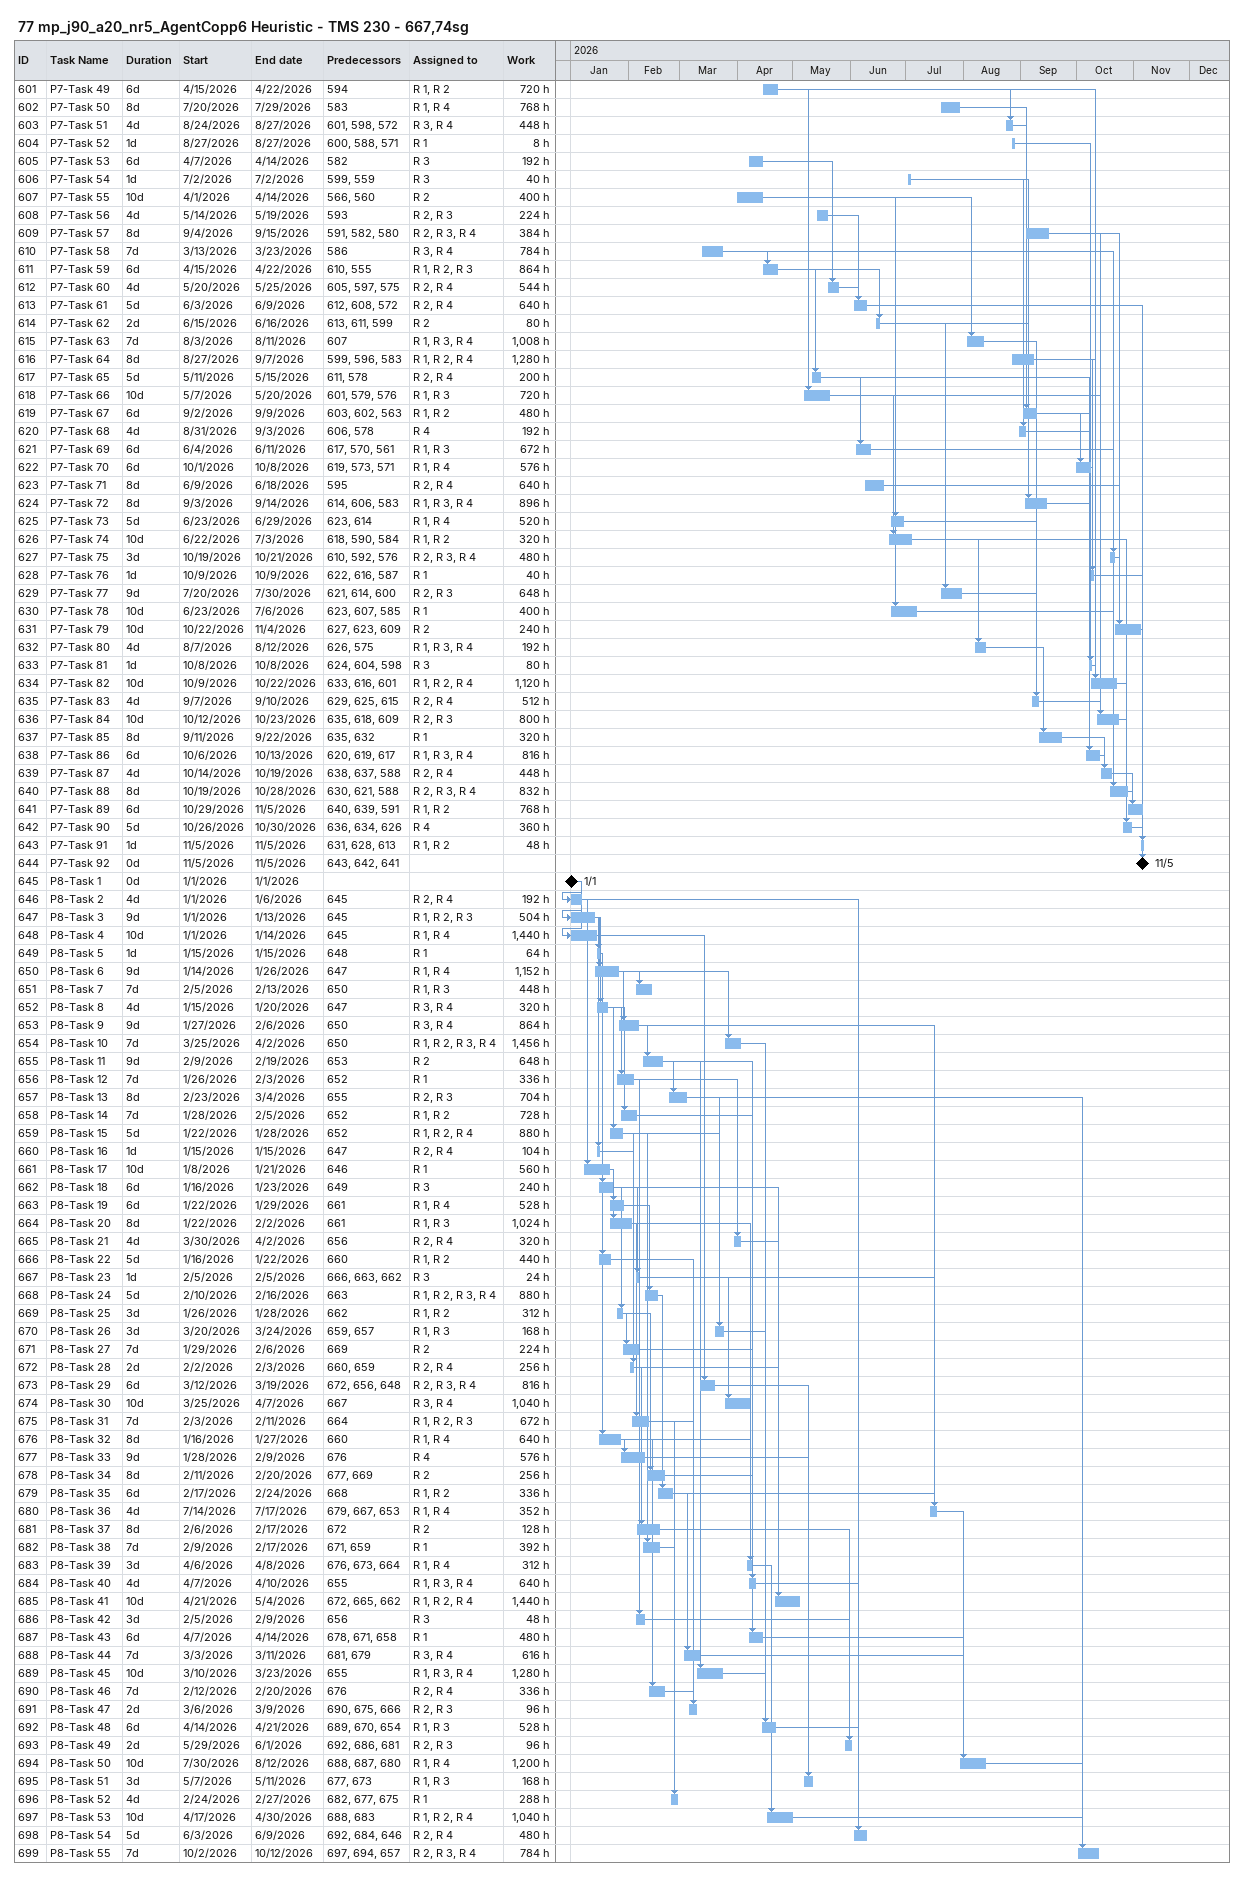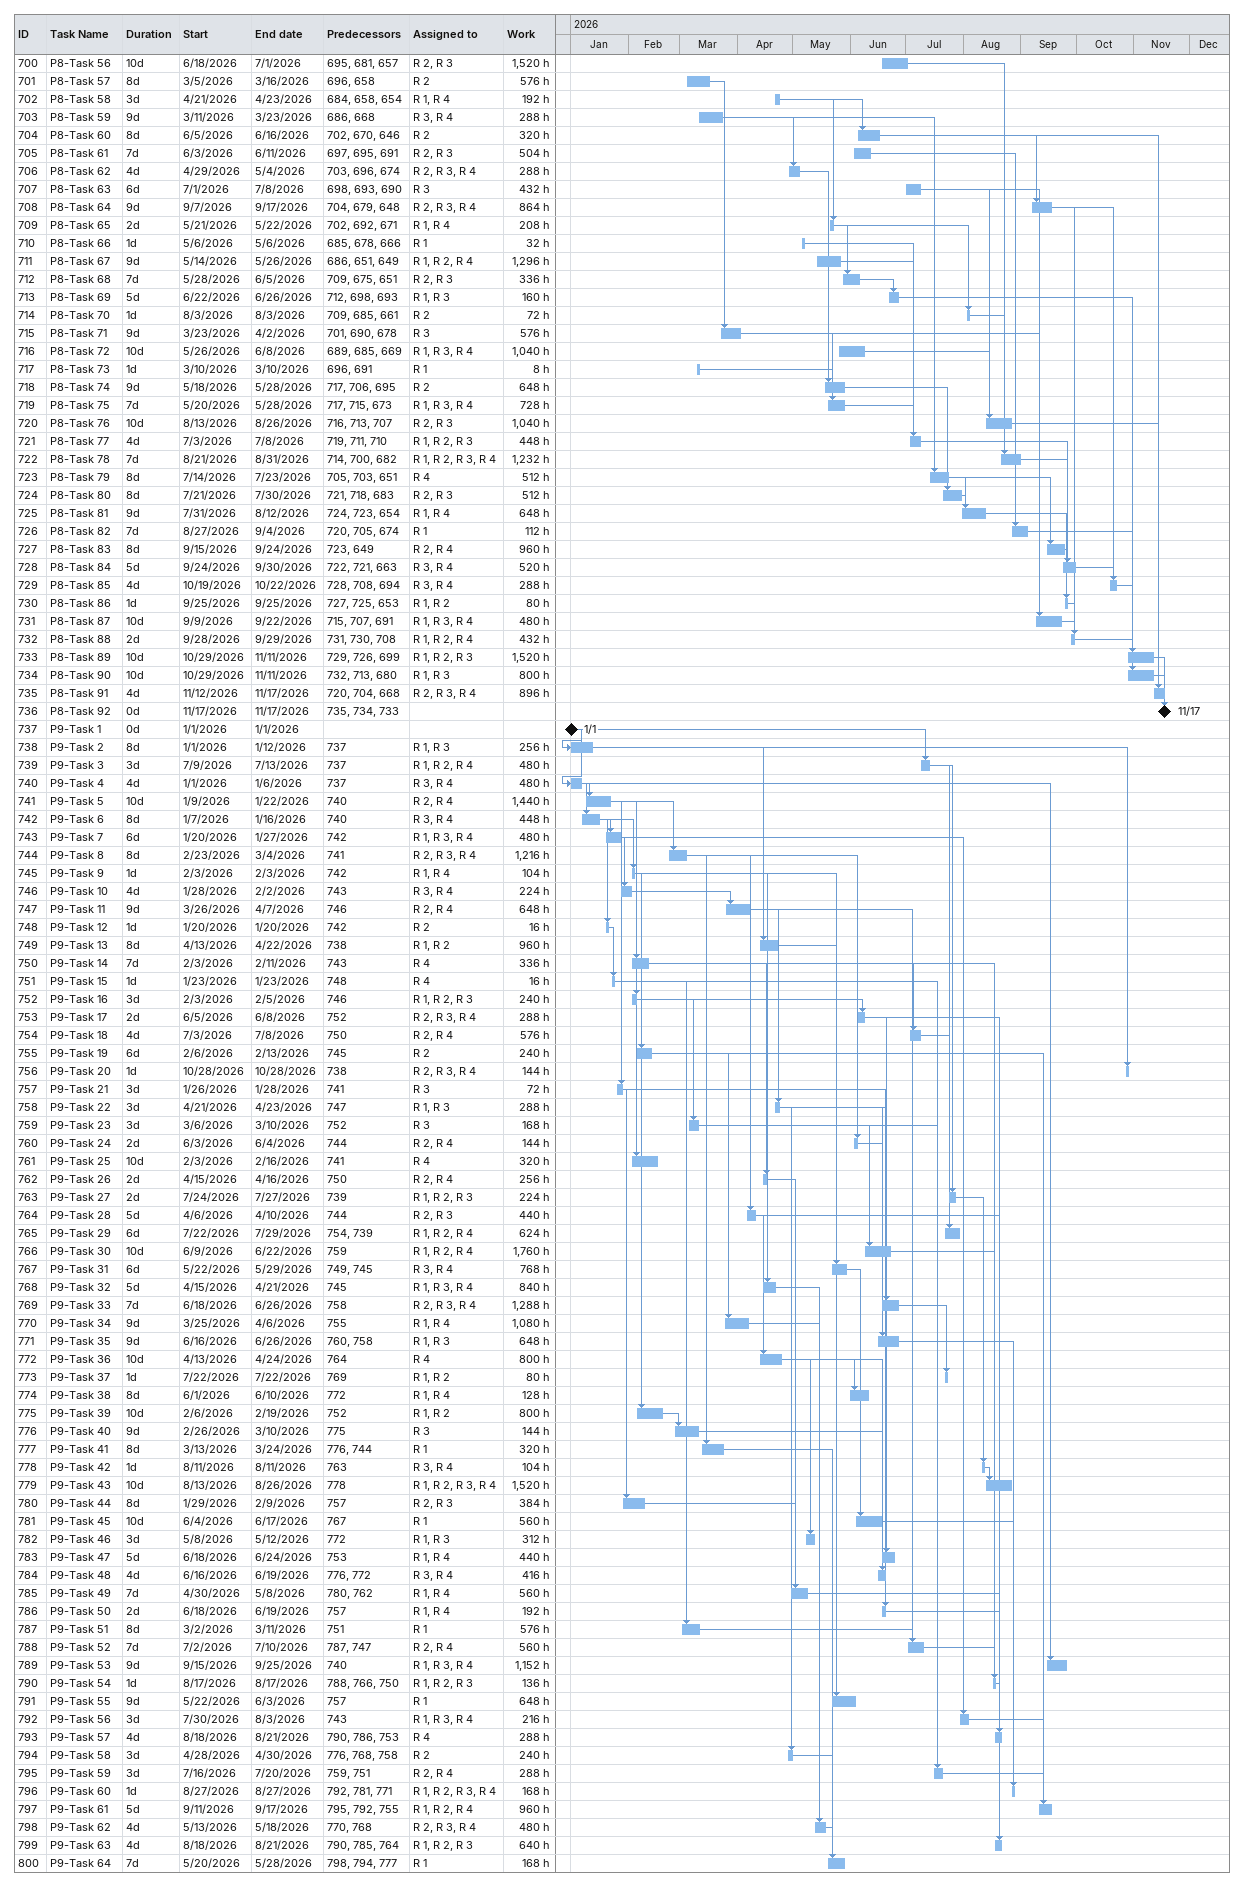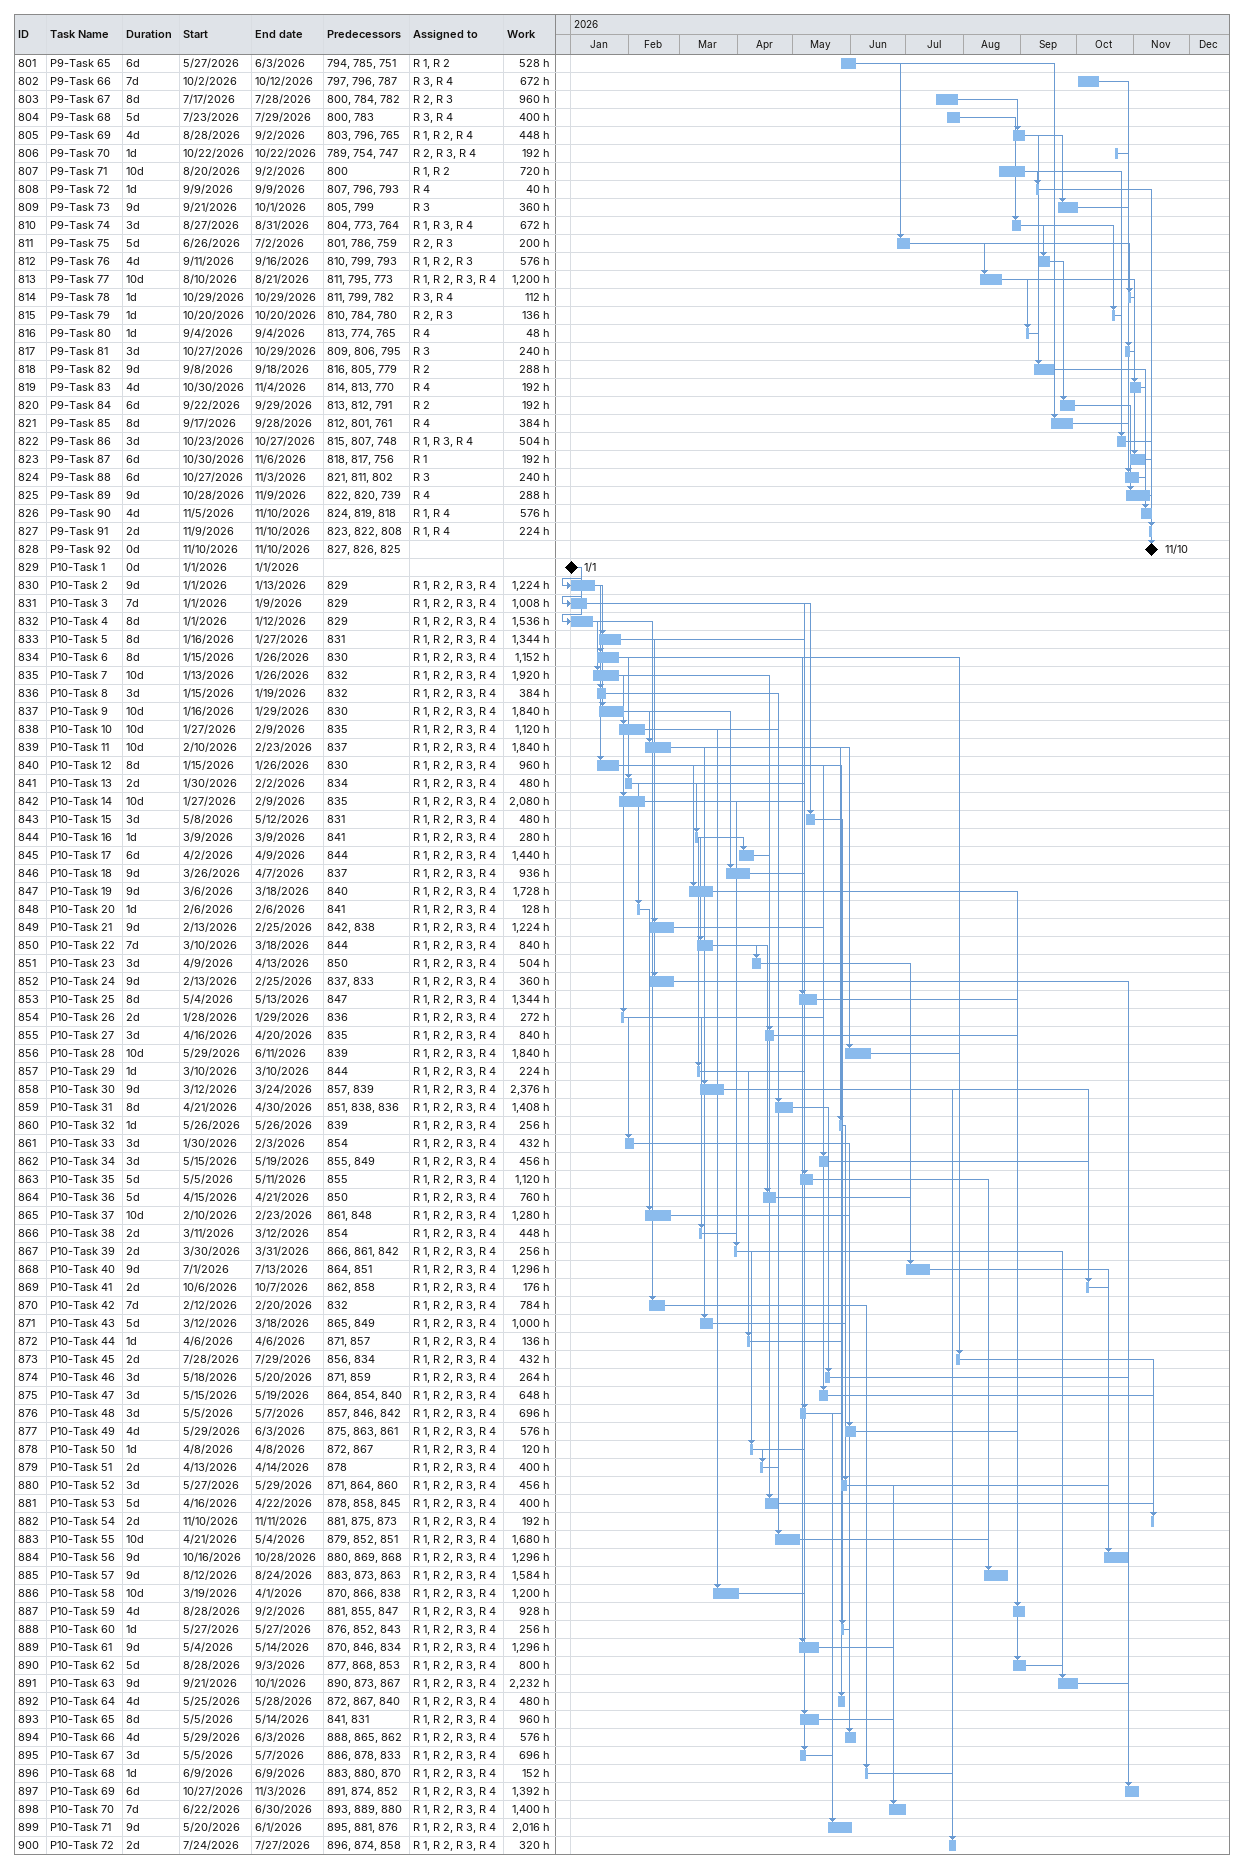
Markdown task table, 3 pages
77 mp_j90_a20_nr5_AgentCopp6 Heuristic - TMS 230 - 667,74sg

| ID | Task | Duration | Start | Finish | Predecessors | Resources | Work (h) |
|---|---|---|---|---|---|---|---|
| 601 | P7-Task 49 | 6d | 2026-04-15 | 2026-04-22 | 594 | R 1, R 2 | 720 |
| 602 | P7-Task 50 | 8d | 2026-07-20 | 2026-07-29 | 583 | R 1, R 4 | 768 |
| 603 | P7-Task 51 | 4d | 2026-08-24 | 2026-08-27 | 601, 598, 572 | R 3, R 4 | 448 |
| 604 | P7-Task 52 | 1d | 2026-08-27 | 2026-08-27 | 600, 588, 571 | R 1 | 8 |
| 605 | P7-Task 53 | 6d | 2026-04-07 | 2026-04-14 | 582 | R 3 | 192 |
| 606 | P7-Task 54 | 1d | 2026-07-02 | 2026-07-02 | 599, 559 | R 3 | 40 |
| 607 | P7-Task 55 | 10d | 2026-04-01 | 2026-04-14 | 566, 560 | R 2 | 400 |
| 608 | P7-Task 56 | 4d | 2026-05-14 | 2026-05-19 | 593 | R 2, R 3 | 224 |
| 609 | P7-Task 57 | 8d | 2026-09-04 | 2026-09-15 | 591, 582, 580 | R 2, R 3, R 4 | 384 |
| 610 | P7-Task 58 | 7d | 2026-03-13 | 2026-03-23 | 586 | R 3, R 4 | 784 |
| 611 | P7-Task 59 | 6d | 2026-04-15 | 2026-04-22 | 610, 555 | R 1, R 2, R 3 | 864 |
| 612 | P7-Task 60 | 4d | 2026-05-20 | 2026-05-25 | 605, 597, 575 | R 2, R 4 | 544 |
| 613 | P7-Task 61 | 5d | 2026-06-03 | 2026-06-09 | 612, 608, 572 | R 2, R 4 | 640 |
| 614 | P7-Task 62 | 2d | 2026-06-15 | 2026-06-16 | 613, 611, 599 | R 2 | 80 |
| 615 | P7-Task 63 | 7d | 2026-08-03 | 2026-08-11 | 607 | R 1, R 3, R 4 | 1008 |
| 616 | P7-Task 64 | 8d | 2026-08-27 | 2026-09-07 | 599, 596, 583 | R 1, R 2, R 4 | 1280 |
| 617 | P7-Task 65 | 5d | 2026-05-11 | 2026-05-15 | 611, 578 | R 2, R 4 | 200 |
| 618 | P7-Task 66 | 10d | 2026-05-07 | 2026-05-20 | 601, 579, 576 | R 1, R 3 | 720 |
| 619 | P7-Task 67 | 6d | 2026-09-02 | 2026-09-09 | 603, 602, 563 | R 1, R 2 | 480 |
| 620 | P7-Task 68 | 4d | 2026-08-31 | 2026-09-03 | 606, 578 | R 4 | 192 |
| 621 | P7-Task 69 | 6d | 2026-06-04 | 2026-06-11 | 617, 570, 561 | R 1, R 3 | 672 |
| 622 | P7-Task 70 | 6d | 2026-10-01 | 2026-10-08 | 619, 573, 571 | R 1, R 4 | 576 |
| 623 | P7-Task 71 | 8d | 2026-06-09 | 2026-06-18 | 595 | R 2, R 4 | 640 |
| 624 | P7-Task 72 | 8d | 2026-09-03 | 2026-09-14 | 614, 606, 583 | R 1, R 3, R 4 | 896 |
| 625 | P7-Task 73 | 5d | 2026-06-23 | 2026-06-29 | 623, 614 | R 1, R 4 | 520 |
| 626 | P7-Task 74 | 10d | 2026-06-22 | 2026-07-03 | 618, 590, 584 | R 1, R 2 | 320 |
| 627 | P7-Task 75 | 3d | 2026-10-19 | 2026-10-21 | 610, 592, 576 | R 2, R 3, R 4 | 480 |
| 628 | P7-Task 76 | 1d | 2026-10-09 | 2026-10-09 | 622, 616, 587 | R 1 | 40 |
| 629 | P7-Task 77 | 9d | 2026-07-20 | 2026-07-30 | 621, 614, 600 | R 2, R 3 | 648 |
| 630 | P7-Task 78 | 10d | 2026-06-23 | 2026-07-06 | 623, 607, 585 | R 1 | 400 |
| 631 | P7-Task 79 | 10d | 2026-10-22 | 2026-11-04 | 627, 623, 609 | R 2 | 240 |
| 632 | P7-Task 80 | 4d | 2026-08-07 | 2026-08-12 | 626, 575 | R 1, R 3, R 4 | 192 |
| 633 | P7-Task 81 | 1d | 2026-10-08 | 2026-10-08 | 624, 604, 598 | R 3 | 80 |
| 634 | P7-Task 82 | 10d | 2026-10-09 | 2026-10-22 | 633, 616, 601 | R 1, R 2, R 4 | 1120 |
| 635 | P7-Task 83 | 4d | 2026-09-07 | 2026-09-10 | 629, 625, 615 | R 2, R 4 | 512 |
| 636 | P7-Task 84 | 10d | 2026-10-12 | 2026-10-23 | 635, 618, 609 | R 2, R 3 | 800 |
| 637 | P7-Task 85 | 8d | 2026-09-11 | 2026-09-22 | 635, 632 | R 1 | 320 |
| 638 | P7-Task 86 | 6d | 2026-10-06 | 2026-10-13 | 620, 619, 617 | R 1, R 3, R 4 | 816 |
| 639 | P7-Task 87 | 4d | 2026-10-14 | 2026-10-19 | 638, 637, 588 | R 2, R 4 | 448 |
| 640 | P7-Task 88 | 8d | 2026-10-19 | 2026-10-28 | 630, 621, 588 | R 2, R 3, R 4 | 832 |
| 641 | P7-Task 89 | 6d | 2026-10-29 | 2026-11-05 | 640, 639, 591 | R 1, R 2 | 768 |
| 642 | P7-Task 90 | 5d | 2026-10-26 | 2026-10-30 | 636, 634, 626 | R 4 | 360 |
| 643 | P7-Task 91 | 1d | 2026-11-05 | 2026-11-05 | 631, 628, 613 | R 1, R 2 | 48 |
| 644 | P7-Task 92 | 0d | 2026-11-05 | 2026-11-05 | 643, 642, 641 |  |  |
| 645 | P8-Task 1 | 0d | 2026-01-01 | 2026-01-01 |  |  |  |
| 646 | P8-Task 2 | 4d | 2026-01-01 | 2026-01-06 | 645 | R 2, R 4 | 192 |
| 647 | P8-Task 3 | 9d | 2026-01-01 | 2026-01-13 | 645 | R 1, R 2, R 3 | 504 |
| 648 | P8-Task 4 | 10d | 2026-01-01 | 2026-01-14 | 645 | R 1, R 4 | 1440 |
| 649 | P8-Task 5 | 1d | 2026-01-15 | 2026-01-15 | 648 | R 1 | 64 |
| 650 | P8-Task 6 | 9d | 2026-01-14 | 2026-01-26 | 647 | R 1, R 4 | 1152 |
| 651 | P8-Task 7 | 7d | 2026-02-05 | 2026-02-13 | 650 | R 1, R 3 | 448 |
| 652 | P8-Task 8 | 4d | 2026-01-15 | 2026-01-20 | 647 | R 3, R 4 | 320 |
| 653 | P8-Task 9 | 9d | 2026-01-27 | 2026-02-06 | 650 | R 3, R 4 | 864 |
| 654 | P8-Task 10 | 7d | 2026-03-25 | 2026-04-02 | 650 | R 1, R 2, R 3, R 4 | 1456 |
| 655 | P8-Task 11 | 9d | 2026-02-09 | 2026-02-19 | 653 | R 2 | 648 |
| 656 | P8-Task 12 | 7d | 2026-01-26 | 2026-02-03 | 652 | R 1 | 336 |
| 657 | P8-Task 13 | 8d | 2026-02-23 | 2026-03-04 | 655 | R 2, R 3 | 704 |
| 658 | P8-Task 14 | 7d | 2026-01-28 | 2026-02-05 | 652 | R 1, R 2 | 728 |
| 659 | P8-Task 15 | 5d | 2026-01-22 | 2026-01-28 | 652 | R 1, R 2, R 4 | 880 |
| 660 | P8-Task 16 | 1d | 2026-01-15 | 2026-01-15 | 647 | R 2, R 4 | 104 |
| 661 | P8-Task 17 | 10d | 2026-01-08 | 2026-01-21 | 646 | R 1 | 560 |
| 662 | P8-Task 18 | 6d | 2026-01-16 | 2026-01-23 | 649 | R 3 | 240 |
| 663 | P8-Task 19 | 6d | 2026-01-22 | 2026-01-29 | 661 | R 1, R 4 | 528 |
| 664 | P8-Task 20 | 8d | 2026-01-22 | 2026-02-02 | 661 | R 1, R 3 | 1024 |
| 665 | P8-Task 21 | 4d | 2026-03-30 | 2026-04-02 | 656 | R 2, R 4 | 320 |
| 666 | P8-Task 22 | 5d | 2026-01-16 | 2026-01-22 | 660 | R 1, R 2 | 440 |
| 667 | P8-Task 23 | 1d | 2026-02-05 | 2026-02-05 | 666, 663, 662 | R 3 | 24 |
| 668 | P8-Task 24 | 5d | 2026-02-10 | 2026-02-16 | 663 | R 1, R 2, R 3, R 4 | 880 |
| 669 | P8-Task 25 | 3d | 2026-01-26 | 2026-01-28 | 662 | R 1, R 2 | 312 |
| 670 | P8-Task 26 | 3d | 2026-03-20 | 2026-03-24 | 659, 657 | R 1, R 3 | 168 |
| 671 | P8-Task 27 | 7d | 2026-01-29 | 2026-02-06 | 669 | R 2 | 224 |
| 672 | P8-Task 28 | 2d | 2026-02-02 | 2026-02-03 | 660, 659 | R 2, R 4 | 256 |
| 673 | P8-Task 29 | 6d | 2026-03-12 | 2026-03-19 | 672, 656, 648 | R 2, R 3, R 4 | 816 |
| 674 | P8-Task 30 | 10d | 2026-03-25 | 2026-04-07 | 667 | R 3, R 4 | 1040 |
| 675 | P8-Task 31 | 7d | 2026-02-03 | 2026-02-11 | 664 | R 1, R 2, R 3 | 672 |
| 676 | P8-Task 32 | 8d | 2026-01-16 | 2026-01-27 | 660 | R 1, R 4 | 640 |
| 677 | P8-Task 33 | 9d | 2026-01-28 | 2026-02-09 | 676 | R 4 | 576 |
| 678 | P8-Task 34 | 8d | 2026-02-11 | 2026-02-20 | 677, 669 | R 2 | 256 |
| 679 | P8-Task 35 | 6d | 2026-02-17 | 2026-02-24 | 668 | R 1, R 2 | 336 |
| 680 | P8-Task 36 | 4d | 2026-07-14 | 2026-07-17 | 679, 667, 653 | R 1, R 4 | 352 |
| 681 | P8-Task 37 | 8d | 2026-02-06 | 2026-02-17 | 672 | R 2 | 128 |
| 682 | P8-Task 38 | 7d | 2026-02-09 | 2026-02-17 | 671, 659 | R 1 | 392 |
| 683 | P8-Task 39 | 3d | 2026-04-06 | 2026-04-08 | 676, 673, 664 | R 1, R 4 | 312 |
| 684 | P8-Task 40 | 4d | 2026-04-07 | 2026-04-10 | 655 | R 1, R 3, R 4 | 640 |
| 685 | P8-Task 41 | 10d | 2026-04-21 | 2026-05-04 | 672, 665, 662 | R 1, R 2, R 4 | 1440 |
| 686 | P8-Task 42 | 3d | 2026-02-05 | 2026-02-09 | 656 | R 3 | 48 |
| 687 | P8-Task 43 | 6d | 2026-04-07 | 2026-04-14 | 678, 671, 658 | R 1 | 480 |
| 688 | P8-Task 44 | 7d | 2026-03-03 | 2026-03-11 | 681, 679 | R 3, R 4 | 616 |
| 689 | P8-Task 45 | 10d | 2026-03-10 | 2026-03-23 | 655 | R 1, R 3, R 4 | 1280 |
| 690 | P8-Task 46 | 7d | 2026-02-12 | 2026-02-20 | 676 | R 2, R 4 | 336 |
| 691 | P8-Task 47 | 2d | 2026-03-06 | 2026-03-09 | 690, 675, 666 | R 2, R 3 | 96 |
| 692 | P8-Task 48 | 6d | 2026-04-14 | 2026-04-21 | 689, 670, 654 | R 1, R 3 | 528 |
| 693 | P8-Task 49 | 2d | 2026-05-29 | 2026-06-01 | 692, 686, 681 | R 2, R 3 | 96 |
| 694 | P8-Task 50 | 10d | 2026-07-30 | 2026-08-12 | 688, 687, 680 | R 1, R 4 | 1200 |
| 695 | P8-Task 51 | 3d | 2026-05-07 | 2026-05-11 | 677, 673 | R 1, R 3 | 168 |
| 696 | P8-Task 52 | 4d | 2026-02-24 | 2026-02-27 | 682, 677, 675 | R 1 | 288 |
| 697 | P8-Task 53 | 10d | 2026-04-17 | 2026-04-30 | 688, 683 | R 1, R 2, R 4 | 1040 |
| 698 | P8-Task 54 | 5d | 2026-06-03 | 2026-06-09 | 692, 684, 646 | R 2, R 4 | 480 |
| 699 | P8-Task 55 | 7d | 2026-10-02 | 2026-10-12 | 697, 694, 657 | R 2, R 3, R 4 | 784 |
| 700 | P8-Task 56 | 10d | 2026-06-18 | 2026-07-01 | 695, 681, 657 | R 2, R 3 | 1520 |
| 701 | P8-Task 57 | 8d | 2026-03-05 | 2026-03-16 | 696, 658 | R 2 | 576 |
| 702 | P8-Task 58 | 3d | 2026-04-21 | 2026-04-23 | 684, 658, 654 | R 1, R 4 | 192 |
| 703 | P8-Task 59 | 9d | 2026-03-11 | 2026-03-23 | 686, 668 | R 3, R 4 | 288 |
| 704 | P8-Task 60 | 8d | 2026-06-05 | 2026-06-16 | 702, 670, 646 | R 2 | 320 |
| 705 | P8-Task 61 | 7d | 2026-06-03 | 2026-06-11 | 697, 695, 691 | R 2, R 3 | 504 |
| 706 | P8-Task 62 | 4d | 2026-04-29 | 2026-05-04 | 703, 696, 674 | R 2, R 3, R 4 | 288 |
| 707 | P8-Task 63 | 6d | 2026-07-01 | 2026-07-08 | 698, 693, 690 | R 3 | 432 |
| 708 | P8-Task 64 | 9d | 2026-09-07 | 2026-09-17 | 704, 679, 648 | R 2, R 3, R 4 | 864 |
| 709 | P8-Task 65 | 2d | 2026-05-21 | 2026-05-22 | 702, 692, 671 | R 1, R 4 | 208 |
| 710 | P8-Task 66 | 1d | 2026-05-06 | 2026-05-06 | 685, 678, 666 | R 1 | 32 |
| 711 | P8-Task 67 | 9d | 2026-05-14 | 2026-05-26 | 686, 651, 649 | R 1, R 2, R 4 | 1296 |
| 712 | P8-Task 68 | 7d | 2026-05-28 | 2026-06-05 | 709, 675, 651 | R 2, R 3 | 336 |
| 713 | P8-Task 69 | 5d | 2026-06-22 | 2026-06-26 | 712, 698, 693 | R 1, R 3 | 160 |
| 714 | P8-Task 70 | 1d | 2026-08-03 | 2026-08-03 | 709, 685, 661 | R 2 | 72 |
| 715 | P8-Task 71 | 9d | 2026-03-23 | 2026-04-02 | 701, 690, 678 | R 3 | 576 |
| 716 | P8-Task 72 | 10d | 2026-05-26 | 2026-06-08 | 689, 685, 669 | R 1, R 3, R 4 | 1040 |
| 717 | P8-Task 73 | 1d | 2026-03-10 | 2026-03-10 | 696, 691 | R 1 | 8 |
| 718 | P8-Task 74 | 9d | 2026-05-18 | 2026-05-28 | 717, 706, 695 | R 2 | 648 |
| 719 | P8-Task 75 | 7d | 2026-05-20 | 2026-05-28 | 717, 715, 673 | R 1, R 3, R 4 | 728 |
| 720 | P8-Task 76 | 10d | 2026-08-13 | 2026-08-26 | 716, 713, 707 | R 2, R 3 | 1040 |
| 721 | P8-Task 77 | 4d | 2026-07-03 | 2026-07-08 | 719, 711, 710 | R 1, R 2, R 3 | 448 |
| 722 | P8-Task 78 | 7d | 2026-08-21 | 2026-08-31 | 714, 700, 682 | R 1, R 2, R 3, R 4 | 1232 |
| 723 | P8-Task 79 | 8d | 2026-07-14 | 2026-07-23 | 705, 703, 651 | R 4 | 512 |
| 724 | P8-Task 80 | 8d | 2026-07-21 | 2026-07-30 | 721, 718, 683 | R 2, R 3 | 512 |
| 725 | P8-Task 81 | 9d | 2026-07-31 | 2026-08-12 | 724, 723, 654 | R 1, R 4 | 648 |
| 726 | P8-Task 82 | 7d | 2026-08-27 | 2026-09-04 | 720, 705, 674 | R 1 | 112 |
| 727 | P8-Task 83 | 8d | 2026-09-15 | 2026-09-24 | 723, 649 | R 2, R 4 | 960 |
| 728 | P8-Task 84 | 5d | 2026-09-24 | 2026-09-30 | 722, 721, 663 | R 3, R 4 | 520 |
| 729 | P8-Task 85 | 4d | 2026-10-19 | 2026-10-22 | 728, 708, 694 | R 3, R 4 | 288 |
| 730 | P8-Task 86 | 1d | 2026-09-25 | 2026-09-25 | 727, 725, 653 | R 1, R 2 | 80 |
| 731 | P8-Task 87 | 10d | 2026-09-09 | 2026-09-22 | 715, 707, 691 | R 1, R 3, R 4 | 480 |
| 732 | P8-Task 88 | 2d | 2026-09-28 | 2026-09-29 | 731, 730, 708 | R 1, R 2, R 4 | 432 |
| 733 | P8-Task 89 | 10d | 2026-10-29 | 2026-11-11 | 729, 726, 699 | R 1, R 2, R 3 | 1520 |
| 734 | P8-Task 90 | 10d | 2026-10-29 | 2026-11-11 | 732, 713, 680 | R 1, R 3 | 800 |
| 735 | P8-Task 91 | 4d | 2026-11-12 | 2026-11-17 | 720, 704, 668 | R 2, R 3, R 4 | 896 |
| 736 | P8-Task 92 | 0d | 2026-11-17 | 2026-11-17 | 735, 734, 733 |  |  |
| 737 | P9-Task 1 | 0d | 2026-01-01 | 2026-01-01 |  |  |  |
| 738 | P9-Task 2 | 8d | 2026-01-01 | 2026-01-12 | 737 | R 1, R 3 | 256 |
| 739 | P9-Task 3 | 3d | 2026-07-09 | 2026-07-13 | 737 | R 1, R 2, R 4 | 480 |
| 740 | P9-Task 4 | 4d | 2026-01-01 | 2026-01-06 | 737 | R 3, R 4 | 480 |
| 741 | P9-Task 5 | 10d | 2026-01-09 | 2026-01-22 | 740 | R 2, R 4 | 1440 |
| 742 | P9-Task 6 | 8d | 2026-01-07 | 2026-01-16 | 740 | R 3, R 4 | 448 |
| 743 | P9-Task 7 | 6d | 2026-01-20 | 2026-01-27 | 742 | R 1, R 3, R 4 | 480 |
| 744 | P9-Task 8 | 8d | 2026-02-23 | 2026-03-04 | 741 | R 2, R 3, R 4 | 1216 |
| 745 | P9-Task 9 | 1d | 2026-02-03 | 2026-02-03 | 742 | R 1, R 4 | 104 |
| 746 | P9-Task 10 | 4d | 2026-01-28 | 2026-02-02 | 743 | R 3, R 4 | 224 |
| 747 | P9-Task 11 | 9d | 2026-03-26 | 2026-04-07 | 746 | R 2, R 4 | 648 |
| 748 | P9-Task 12 | 1d | 2026-01-20 | 2026-01-20 | 742 | R 2 | 16 |
| 749 | P9-Task 13 | 8d | 2026-04-13 | 2026-04-22 | 738 | R 1, R 2 | 960 |
| 750 | P9-Task 14 | 7d | 2026-02-03 | 2026-02-11 | 743 | R 4 | 336 |
| 751 | P9-Task 15 | 1d | 2026-01-23 | 2026-01-23 | 748 | R 4 | 16 |
| 752 | P9-Task 16 | 3d | 2026-02-03 | 2026-02-05 | 746 | R 1, R 2, R 3 | 240 |
| 753 | P9-Task 17 | 2d | 2026-06-05 | 2026-06-08 | 752 | R 2, R 3, R 4 | 288 |
| 754 | P9-Task 18 | 4d | 2026-07-03 | 2026-07-08 | 750 | R 2, R 4 | 576 |
| 755 | P9-Task 19 | 6d | 2026-02-06 | 2026-02-13 | 745 | R 2 | 240 |
| 756 | P9-Task 20 | 1d | 2026-10-28 | 2026-10-28 | 738 | R 2, R 3, R 4 | 144 |
| 757 | P9-Task 21 | 3d | 2026-01-26 | 2026-01-28 | 741 | R 3 | 72 |
| 758 | P9-Task 22 | 3d | 2026-04-21 | 2026-04-23 | 747 | R 1, R 3 | 288 |
| 759 | P9-Task 23 | 3d | 2026-03-06 | 2026-03-10 | 752 | R 3 | 168 |
| 760 | P9-Task 24 | 2d | 2026-06-03 | 2026-06-04 | 744 | R 2, R 4 | 144 |
| 761 | P9-Task 25 | 10d | 2026-02-03 | 2026-02-16 | 741 | R 4 | 320 |
| 762 | P9-Task 26 | 2d | 2026-04-15 | 2026-04-16 | 750 | R 2, R 4 | 256 |
| 763 | P9-Task 27 | 2d | 2026-07-24 | 2026-07-27 | 739 | R 1, R 2, R 3 | 224 |
| 764 | P9-Task 28 | 5d | 2026-04-06 | 2026-04-10 | 744 | R 2, R 3 | 440 |
| 765 | P9-Task 29 | 6d | 2026-07-22 | 2026-07-29 | 754, 739 | R 1, R 2, R 4 | 624 |
| 766 | P9-Task 30 | 10d | 2026-06-09 | 2026-06-22 | 759 | R 1, R 2, R 4 | 1760 |
| 767 | P9-Task 31 | 6d | 2026-05-22 | 2026-05-29 | 749, 745 | R 3, R 4 | 768 |
| 768 | P9-Task 32 | 5d | 2026-04-15 | 2026-04-21 | 745 | R 1, R 3, R 4 | 840 |
| 769 | P9-Task 33 | 7d | 2026-06-18 | 2026-06-26 | 758 | R 2, R 3, R 4 | 1288 |
| 770 | P9-Task 34 | 9d | 2026-03-25 | 2026-04-06 | 755 | R 1, R 4 | 1080 |
| 771 | P9-Task 35 | 9d | 2026-06-16 | 2026-06-26 | 760, 758 | R 1, R 3 | 648 |
| 772 | P9-Task 36 | 10d | 2026-04-13 | 2026-04-24 | 764 | R 4 | 800 |
| 773 | P9-Task 37 | 1d | 2026-07-22 | 2026-07-22 | 769 | R 1, R 2 | 80 |
| 774 | P9-Task 38 | 8d | 2026-06-01 | 2026-06-10 | 772 | R 1, R 4 | 128 |
| 775 | P9-Task 39 | 10d | 2026-02-06 | 2026-02-19 | 752 | R 1, R 2 | 800 |
| 776 | P9-Task 40 | 9d | 2026-02-26 | 2026-03-10 | 775 | R 3 | 144 |
| 777 | P9-Task 41 | 8d | 2026-03-13 | 2026-03-24 | 776, 744 | R 1 | 320 |
| 778 | P9-Task 42 | 1d | 2026-08-11 | 2026-08-11 | 763 | R 3, R 4 | 104 |
| 779 | P9-Task 43 | 10d | 2026-08-13 | 2026-08-26 | 778 | R 1, R 2, R 3, R 4 | 1520 |
| 780 | P9-Task 44 | 8d | 2026-01-29 | 2026-02-09 | 757 | R 2, R 3 | 384 |
| 781 | P9-Task 45 | 10d | 2026-06-04 | 2026-06-17 | 767 | R 1 | 560 |
| 782 | P9-Task 46 | 3d | 2026-05-08 | 2026-05-12 | 772 | R 1, R 3 | 312 |
| 783 | P9-Task 47 | 5d | 2026-06-18 | 2026-06-24 | 753 | R 1, R 4 | 440 |
| 784 | P9-Task 48 | 4d | 2026-06-16 | 2026-06-19 | 776, 772 | R 3, R 4 | 416 |
| 785 | P9-Task 49 | 7d | 2026-04-30 | 2026-05-08 | 780, 762 | R 1, R 4 | 560 |
| 786 | P9-Task 50 | 2d | 2026-06-18 | 2026-06-19 | 757 | R 1, R 4 | 192 |
| 787 | P9-Task 51 | 8d | 2026-03-02 | 2026-03-11 | 751 | R 1 | 576 |
| 788 | P9-Task 52 | 7d | 2026-07-02 | 2026-07-10 | 787, 747 | R 2, R 4 | 560 |
| 789 | P9-Task 53 | 9d | 2026-09-15 | 2026-09-25 | 740 | R 1, R 3, R 4 | 1152 |
| 790 | P9-Task 54 | 1d | 2026-08-17 | 2026-08-17 | 788, 766, 750 | R 1, R 2, R 3 | 136 |
| 791 | P9-Task 55 | 9d | 2026-05-22 | 2026-06-03 | 757 | R 1 | 648 |
| 792 | P9-Task 56 | 3d | 2026-07-30 | 2026-08-03 | 743 | R 1, R 3, R 4 | 216 |
| 793 | P9-Task 57 | 4d | 2026-08-18 | 2026-08-21 | 790, 786, 753 | R 4 | 288 |
| 794 | P9-Task 58 | 3d | 2026-04-28 | 2026-04-30 | 776, 768, 758 | R 2 | 240 |
| 795 | P9-Task 59 | 3d | 2026-07-16 | 2026-07-20 | 759, 751 | R 2, R 4 | 288 |
| 796 | P9-Task 60 | 1d | 2026-08-27 | 2026-08-27 | 792, 781, 771 | R 1, R 2, R 3, R 4 | 168 |
| 797 | P9-Task 61 | 5d | 2026-09-11 | 2026-09-17 | 795, 792, 755 | R 1, R 2, R 4 | 960 |
| 798 | P9-Task 62 | 4d | 2026-05-13 | 2026-05-18 | 770, 768 | R 2, R 3, R 4 | 480 |
| 799 | P9-Task 63 | 4d | 2026-08-18 | 2026-08-21 | 790, 785, 764 | R 1, R 2, R 3 | 640 |
| 800 | P9-Task 64 | 7d | 2026-05-20 | 2026-05-28 | 798, 794, 777 | R 1 | 168 |
| 801 | P9-Task 65 | 6d | 2026-05-27 | 2026-06-03 | 794, 785, 751 | R 1, R 2 | 528 |
| 802 | P9-Task 66 | 7d | 2026-10-02 | 2026-10-12 | 797, 796, 787 | R 3, R 4 | 672 |
| 803 | P9-Task 67 | 8d | 2026-07-17 | 2026-07-28 | 800, 784, 782 | R 2, R 3 | 960 |
| 804 | P9-Task 68 | 5d | 2026-07-23 | 2026-07-29 | 800, 783 | R 3, R 4 | 400 |
| 805 | P9-Task 69 | 4d | 2026-08-28 | 2026-09-02 | 803, 796, 765 | R 1, R 2, R 4 | 448 |
| 806 | P9-Task 70 | 1d | 2026-10-22 | 2026-10-22 | 789, 754, 747 | R 2, R 3, R 4 | 192 |
| 807 | P9-Task 71 | 10d | 2026-08-20 | 2026-09-02 | 800 | R 1, R 2 | 720 |
| 808 | P9-Task 72 | 1d | 2026-09-09 | 2026-09-09 | 807, 796, 793 | R 4 | 40 |
| 809 | P9-Task 73 | 9d | 2026-09-21 | 2026-10-01 | 805, 799 | R 3 | 360 |
| 810 | P9-Task 74 | 3d | 2026-08-27 | 2026-08-31 | 804, 773, 764 | R 1, R 3, R 4 | 672 |
| 811 | P9-Task 75 | 5d | 2026-06-26 | 2026-07-02 | 801, 786, 759 | R 2, R 3 | 200 |
| 812 | P9-Task 76 | 4d | 2026-09-11 | 2026-09-16 | 810, 799, 793 | R 1, R 2, R 3 | 576 |
| 813 | P9-Task 77 | 10d | 2026-08-10 | 2026-08-21 | 811, 795, 773 | R 1, R 2, R 3, R 4 | 1200 |
| 814 | P9-Task 78 | 1d | 2026-10-29 | 2026-10-29 | 811, 799, 782 | R 3, R 4 | 112 |
| 815 | P9-Task 79 | 1d | 2026-10-20 | 2026-10-20 | 810, 784, 780 | R 2, R 3 | 136 |
| 816 | P9-Task 80 | 1d | 2026-09-04 | 2026-09-04 | 813, 774, 765 | R 4 | 48 |
| 817 | P9-Task 81 | 3d | 2026-10-27 | 2026-10-29 | 809, 806, 795 | R 3 | 240 |
| 818 | P9-Task 82 | 9d | 2026-09-08 | 2026-09-18 | 816, 805, 779 | R 2 | 288 |
| 819 | P9-Task 83 | 4d | 2026-10-30 | 2026-11-04 | 814, 813, 770 | R 4 | 192 |
| 820 | P9-Task 84 | 6d | 2026-09-22 | 2026-09-29 | 813, 812, 791 | R 2 | 192 |
| 821 | P9-Task 85 | 8d | 2026-09-17 | 2026-09-28 | 812, 801, 761 | R 4 | 384 |
| 822 | P9-Task 86 | 3d | 2026-10-23 | 2026-10-27 | 815, 807, 748 | R 1, R 3, R 4 | 504 |
| 823 | P9-Task 87 | 6d | 2026-10-30 | 2026-11-06 | 818, 817, 756 | R 1 | 192 |
| 824 | P9-Task 88 | 6d | 2026-10-27 | 2026-11-03 | 821, 811, 802 | R 3 | 240 |
| 825 | P9-Task 89 | 9d | 2026-10-28 | 2026-11-09 | 822, 820, 739 | R 4 | 288 |
| 826 | P9-Task 90 | 4d | 2026-11-05 | 2026-11-10 | 824, 819, 818 | R 1, R 4 | 576 |
| 827 | P9-Task 91 | 2d | 2026-11-09 | 2026-11-10 | 823, 822, 808 | R 1, R 4 | 224 |
| 828 | P9-Task 92 | 0d | 2026-11-10 | 2026-11-10 | 827, 826, 825 |  |  |
| 829 | P10-Task 1 | 0d | 2026-01-01 | 2026-01-01 |  |  |  |
| 830 | P10-Task 2 | 9d | 2026-01-01 | 2026-01-13 | 829 | R 1, R 2, R 3, R 4 | 1224 |
| 831 | P10-Task 3 | 7d | 2026-01-01 | 2026-01-09 | 829 | R 1, R 2, R 3, R 4 | 1008 |
| 832 | P10-Task 4 | 8d | 2026-01-01 | 2026-01-12 | 829 | R 1, R 2, R 3, R 4 | 1536 |
| 833 | P10-Task 5 | 8d | 2026-01-16 | 2026-01-27 | 831 | R 1, R 2, R 3, R 4 | 1344 |
| 834 | P10-Task 6 | 8d | 2026-01-15 | 2026-01-26 | 830 | R 1, R 2, R 3, R 4 | 1152 |
| 835 | P10-Task 7 | 10d | 2026-01-13 | 2026-01-26 | 832 | R 1, R 2, R 3, R 4 | 1920 |
| 836 | P10-Task 8 | 3d | 2026-01-15 | 2026-01-19 | 832 | R 1, R 2, R 3, R 4 | 384 |
| 837 | P10-Task 9 | 10d | 2026-01-16 | 2026-01-29 | 830 | R 1, R 2, R 3, R 4 | 1840 |
| 838 | P10-Task 10 | 10d | 2026-01-27 | 2026-02-09 | 835 | R 1, R 2, R 3, R 4 | 1120 |
| 839 | P10-Task 11 | 10d | 2026-02-10 | 2026-02-23 | 837 | R 1, R 2, R 3, R 4 | 1840 |
| 840 | P10-Task 12 | 8d | 2026-01-15 | 2026-01-26 | 830 | R 1, R 2, R 3, R 4 | 960 |
| 841 | P10-Task 13 | 2d | 2026-01-30 | 2026-02-02 | 834 | R 1, R 2, R 3, R 4 | 480 |
| 842 | P10-Task 14 | 10d | 2026-01-27 | 2026-02-09 | 835 | R 1, R 2, R 3, R 4 | 2080 |
| 843 | P10-Task 15 | 3d | 2026-05-08 | 2026-05-12 | 831 | R 1, R 2, R 3, R 4 | 480 |
| 844 | P10-Task 16 | 1d | 2026-03-09 | 2026-03-09 | 841 | R 1, R 2, R 3, R 4 | 280 |
| 845 | P10-Task 17 | 6d | 2026-04-02 | 2026-04-09 | 844 | R 1, R 2, R 3, R 4 | 1440 |
| 846 | P10-Task 18 | 9d | 2026-03-26 | 2026-04-07 | 837 | R 1, R 2, R 3, R 4 | 936 |
| 847 | P10-Task 19 | 9d | 2026-03-06 | 2026-03-18 | 840 | R 1, R 2, R 3, R 4 | 1728 |
| 848 | P10-Task 20 | 1d | 2026-02-06 | 2026-02-06 | 841 | R 1, R 2, R 3, R 4 | 128 |
| 849 | P10-Task 21 | 9d | 2026-02-13 | 2026-02-25 | 842, 838 | R 1, R 2, R 3, R 4 | 1224 |
| 850 | P10-Task 22 | 7d | 2026-03-10 | 2026-03-18 | 844 | R 1, R 2, R 3, R 4 | 840 |
| 851 | P10-Task 23 | 3d | 2026-04-09 | 2026-04-13 | 850 | R 1, R 2, R 3, R 4 | 504 |
| 852 | P10-Task 24 | 9d | 2026-02-13 | 2026-02-25 | 837, 833 | R 1, R 2, R 3, R 4 | 360 |
| 853 | P10-Task 25 | 8d | 2026-05-04 | 2026-05-13 | 847 | R 1, R 2, R 3, R 4 | 1344 |
| 854 | P10-Task 26 | 2d | 2026-01-28 | 2026-01-29 | 836 | R 1, R 2, R 3, R 4 | 272 |
| 855 | P10-Task 27 | 3d | 2026-04-16 | 2026-04-20 | 835 | R 1, R 2, R 3, R 4 | 840 |
| 856 | P10-Task 28 | 10d | 2026-05-29 | 2026-06-11 | 839 | R 1, R 2, R 3, R 4 | 1840 |
| 857 | P10-Task 29 | 1d | 2026-03-10 | 2026-03-10 | 844 | R 1, R 2, R 3, R 4 | 224 |
| 858 | P10-Task 30 | 9d | 2026-03-12 | 2026-03-24 | 857, 839 | R 1, R 2, R 3, R 4 | 2376 |
| 859 | P10-Task 31 | 8d | 2026-04-21 | 2026-04-30 | 851, 838, 836 | R 1, R 2, R 3, R 4 | 1408 |
| 860 | P10-Task 32 | 1d | 2026-05-26 | 2026-05-26 | 839 | R 1, R 2, R 3, R 4 | 256 |
| 861 | P10-Task 33 | 3d | 2026-01-30 | 2026-02-03 | 854 | R 1, R 2, R 3, R 4 | 432 |
| 862 | P10-Task 34 | 3d | 2026-05-15 | 2026-05-19 | 855, 849 | R 1, R 2, R 3, R 4 | 456 |
| 863 | P10-Task 35 | 5d | 2026-05-05 | 2026-05-11 | 855 | R 1, R 2, R 3, R 4 | 1120 |
| 864 | P10-Task 36 | 5d | 2026-04-15 | 2026-04-21 | 850 | R 1, R 2, R 3, R 4 | 760 |
| 865 | P10-Task 37 | 10d | 2026-02-10 | 2026-02-23 | 861, 848 | R 1, R 2, R 3, R 4 | 1280 |
| 866 | P10-Task 38 | 2d | 2026-03-11 | 2026-03-12 | 854 | R 1, R 2, R 3, R 4 | 448 |
| 867 | P10-Task 39 | 2d | 2026-03-30 | 2026-03-31 | 866, 861, 842 | R 1, R 2, R 3, R 4 | 256 |
| 868 | P10-Task 40 | 9d | 2026-07-01 | 2026-07-13 | 864, 851 | R 1, R 2, R 3, R 4 | 1296 |
| 869 | P10-Task 41 | 2d | 2026-10-06 | 2026-10-07 | 862, 858 | R 1, R 2, R 3, R 4 | 176 |
| 870 | P10-Task 42 | 7d | 2026-02-12 | 2026-02-20 | 832 | R 1, R 2, R 3, R 4 | 784 |
| 871 | P10-Task 43 | 5d | 2026-03-12 | 2026-03-18 | 865, 849 | R 1, R 2, R 3, R 4 | 1000 |
| 872 | P10-Task 44 | 1d | 2026-04-06 | 2026-04-06 | 871, 857 | R 1, R 2, R 3, R 4 | 136 |
| 873 | P10-Task 45 | 2d | 2026-07-28 | 2026-07-29 | 856, 834 | R 1, R 2, R 3, R 4 | 432 |
| 874 | P10-Task 46 | 3d | 2026-05-18 | 2026-05-20 | 871, 859 | R 1, R 2, R 3, R 4 | 264 |
| 875 | P10-Task 47 | 3d | 2026-05-15 | 2026-05-19 | 864, 854, 840 | R 1, R 2, R 3, R 4 | 648 |
| 876 | P10-Task 48 | 3d | 2026-05-05 | 2026-05-07 | 857, 846, 842 | R 1, R 2, R 3, R 4 | 696 |
| 877 | P10-Task 49 | 4d | 2026-05-29 | 2026-06-03 | 875, 863, 861 | R 1, R 2, R 3, R 4 | 576 |
| 878 | P10-Task 50 | 1d | 2026-04-08 | 2026-04-08 | 872, 867 | R 1, R 2, R 3, R 4 | 120 |
| 879 | P10-Task 51 | 2d | 2026-04-13 | 2026-04-14 | 878 | R 1, R 2, R 3, R 4 | 400 |
| 880 | P10-Task 52 | 3d | 2026-05-27 | 2026-05-29 | 871, 864, 860 | R 1, R 2, R 3, R 4 | 456 |
| 881 | P10-Task 53 | 5d | 2026-04-16 | 2026-04-22 | 878, 858, 845 | R 1, R 2, R 3, R 4 | 400 |
| 882 | P10-Task 54 | 2d | 2026-11-10 | 2026-11-11 | 881, 875, 873 | R 1, R 2, R 3, R 4 | 192 |
| 883 | P10-Task 55 | 10d | 2026-04-21 | 2026-05-04 | 879, 852, 851 | R 1, R 2, R 3, R 4 | 1680 |
| 884 | P10-Task 56 | 9d | 2026-10-16 | 2026-10-28 | 880, 869, 868 | R 1, R 2, R 3, R 4 | 1296 |
| 885 | P10-Task 57 | 9d | 2026-08-12 | 2026-08-24 | 883, 873, 863 | R 1, R 2, R 3, R 4 | 1584 |
| 886 | P10-Task 58 | 10d | 2026-03-19 | 2026-04-01 | 870, 866, 838 | R 1, R 2, R 3, R 4 | 1200 |
| 887 | P10-Task 59 | 4d | 2026-08-28 | 2026-09-02 | 881, 855, 847 | R 1, R 2, R 3, R 4 | 928 |
| 888 | P10-Task 60 | 1d | 2026-05-27 | 2026-05-27 | 876, 852, 843 | R 1, R 2, R 3, R 4 | 256 |
| 889 | P10-Task 61 | 9d | 2026-05-04 | 2026-05-14 | 870, 846, 834 | R 1, R 2, R 3, R 4 | 1296 |
| 890 | P10-Task 62 | 5d | 2026-08-28 | 2026-09-03 | 877, 868, 853 | R 1, R 2, R 3, R 4 | 800 |
| 891 | P10-Task 63 | 9d | 2026-09-21 | 2026-10-01 | 890, 873, 867 | R 1, R 2, R 3, R 4 | 2232 |
| 892 | P10-Task 64 | 4d | 2026-05-25 | 2026-05-28 | 872, 867, 840 | R 1, R 2, R 3, R 4 | 480 |
| 893 | P10-Task 65 | 8d | 2026-05-05 | 2026-05-14 | 841, 831 | R 1, R 2, R 3, R 4 | 960 |
| 894 | P10-Task 66 | 4d | 2026-05-29 | 2026-06-03 | 888, 865, 862 | R 1, R 2, R 3, R 4 | 576 |
| 895 | P10-Task 67 | 3d | 2026-05-05 | 2026-05-07 | 886, 878, 833 | R 1, R 2, R 3, R 4 | 696 |
| 896 | P10-Task 68 | 1d | 2026-06-09 | 2026-06-09 | 883, 880, 870 | R 1, R 2, R 3, R 4 | 152 |
| 897 | P10-Task 69 | 6d | 2026-10-27 | 2026-11-03 | 891, 874, 852 | R 1, R 2, R 3, R 4 | 1392 |
| 898 | P10-Task 70 | 7d | 2026-06-22 | 2026-06-30 | 893, 889, 880 | R 1, R 2, R 3, R 4 | 1400 |
| 899 | P10-Task 71 | 9d | 2026-05-20 | 2026-06-01 | 895, 881, 876 | R 1, R 2, R 3, R 4 | 2016 |
| 900 | P10-Task 72 | 2d | 2026-07-24 | 2026-07-27 | 896, 874, 858 | R 1, R 2, R 3, R 4 | 320 |
